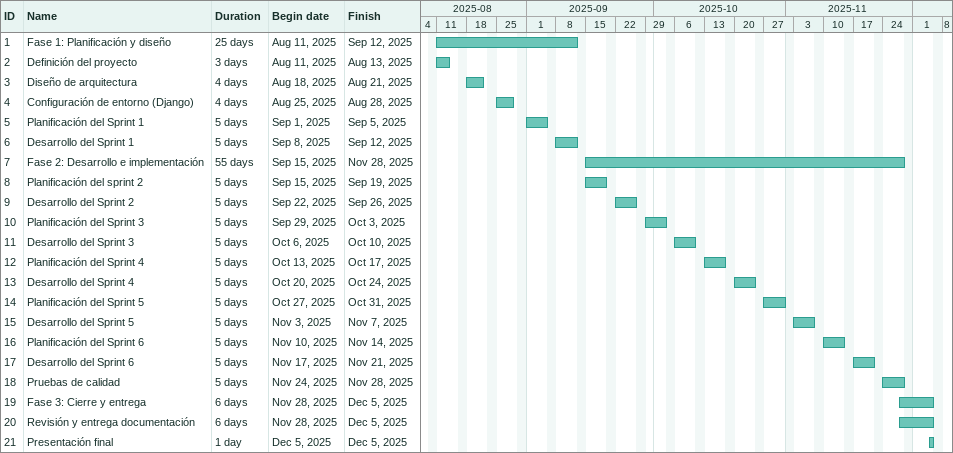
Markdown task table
| ID | Task | Duration | Start | Finish |
|---|---|---|---|---|
| 1 | Fase 1: Planificación y diseño | 25d | 2025-08-11 | 2025-09-12 |
| 2 | Definición del proyecto | 3d | 2025-08-11 | 2025-08-13 |
| 3 | Diseño de arquitectura | 4d | 2025-08-18 | 2025-08-21 |
| 4 | Configuración de entorno (Django) | 4d | 2025-08-25 | 2025-08-28 |
| 5 | Planificación del Sprint 1 | 5d | 2025-09-01 | 2025-09-05 |
| 6 | Desarrollo del Sprint 1 | 5d | 2025-09-08 | 2025-09-12 |
| 7 | Fase 2: Desarrollo e implementación | 55d | 2025-09-15 | 2025-11-28 |
| 8 | Planificación del sprint 2 | 5d | 2025-09-15 | 2025-09-19 |
| 9 | Desarrollo del Sprint 2 | 5d | 2025-09-22 | 2025-09-26 |
| 10 | Planificación del Sprint 3 | 5d | 2025-09-29 | 2025-10-03 |
| 11 | Desarrollo del Sprint 3 | 5d | 2025-10-06 | 2025-10-10 |
| 12 | Planificación del Sprint 4 | 5d | 2025-10-13 | 2025-10-17 |
| 13 | Desarrollo del Sprint 4 | 5d | 2025-10-20 | 2025-10-24 |
| 14 | Planificación del Sprint 5 | 5d | 2025-10-27 | 2025-10-31 |
| 15 | Desarrollo del Sprint 5 | 5d | 2025-11-03 | 2025-11-07 |
| 16 | Planificación del Sprint 6 | 5d | 2025-11-10 | 2025-11-14 |
| 17 | Desarrollo del Sprint 6 | 5d | 2025-11-17 | 2025-11-21 |
| 18 | Pruebas de calidad | 5d | 2025-11-24 | 2025-11-28 |
| 19 | Fase 3: Cierre y entrega | 6d | 2025-11-28 | 2025-12-05 |
| 20 | Revisión y entrega documentación | 6d | 2025-11-28 | 2025-12-05 |
| 21 | Presentación final | 1d | 2025-12-05 | 2025-12-05 |
